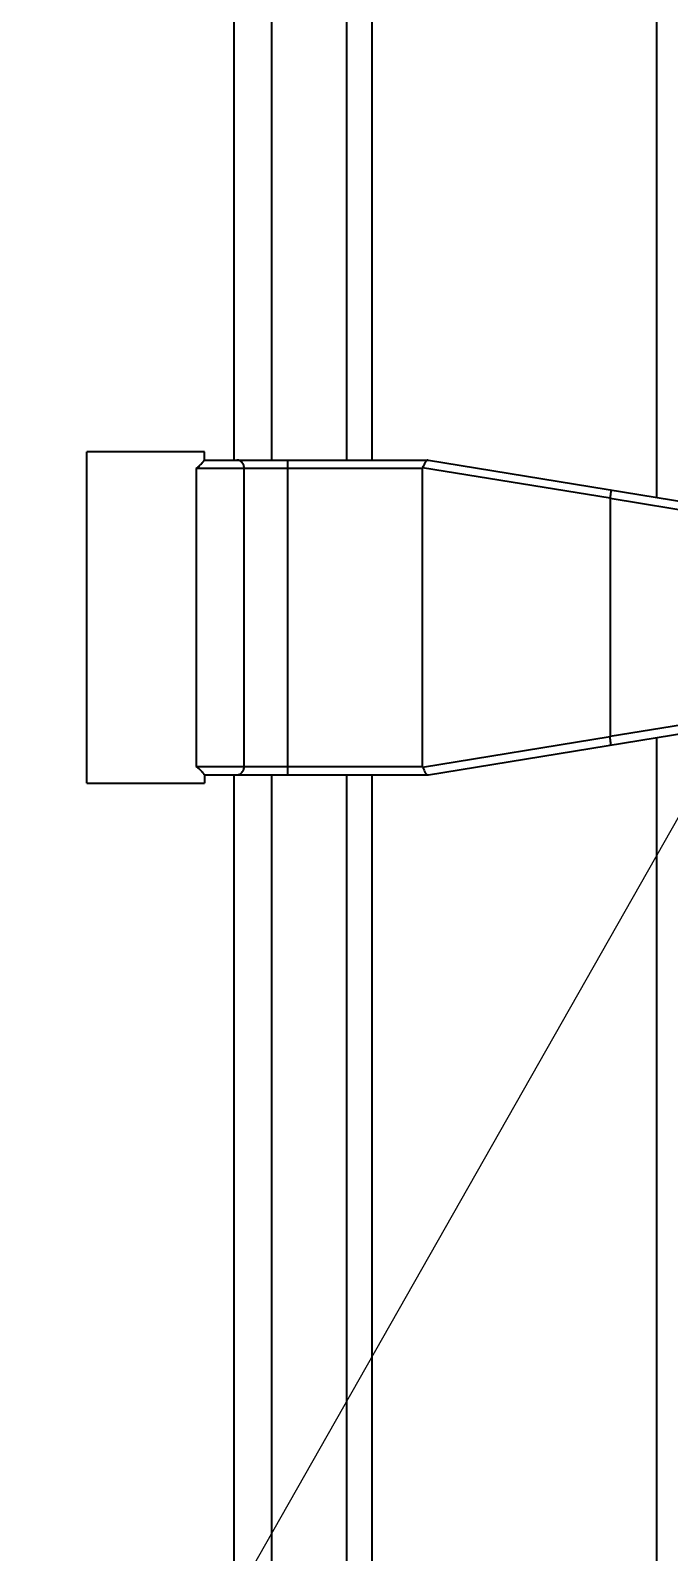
# Model space of a CAD drawing. Header units: millimetres. Extents: x 32496 to 166256, y 3504 to 23939.
# Drawn here: x 146229.7 to 146382.2, y 12921.9 to 13284.8 of the extents above; entities that cross this region are included whole.
import ezdxf

# ---------------------------------------------------------------- set-up
doc = ezdxf.new("R2010")
doc.units = ezdxf.units.MM
doc.layers.get('0').update_dxf_attribs({"lineweight": 35})
doc.layers.add('THICK', color=7, linetype='Continuous', lineweight=0)
doc.styles.add('TH_GBDIM', font='仿宋_GB2312.ttf', dxfattribs={"width": 0.8})
doc.dimstyles.new('TH_GBDIM', dxfattribs={"dimscale": 42, "dimtxt": 3, "dimasz": 3, "dimexe": 1.2, "dimexo": 0, "dimgap": 1, "dimtad": 1, "dimdec": 1, "dimdsep": 46, "dimtxsty": 'TH_GBDIM', "dimcen": 2.5, "dimdle": 252, "dimclrd": 4, "dimclre": 4, "dimclrt": 3, "dimadec": 0, "dimazin": 2, "dimtfac": 0.714286, "dimtdec": 1, "dimtmove": 0, "dimatfit": 3, "dimfxl": 1, "dimtolj": 1, "dimarcsym": 0})

# ---------------------------------------------------------------- blocks, each defined once
blk = doc.blocks.new('SHE  HE')
at = {"layer": 'THICK'}
blk.add_hatch(color=1, dxfattribs=at).paths.add_polyline_path([(924326.82, -434528.69), (924326.82, -434499.97), (924429.2, -434499.97, -0.142316), (924455.33, -434438.73), (924464.95, -434448.35, 0.135116), (924442.83, -434499.97), (924534.24, -434499.97), (924534.24, -434409.38, 0.134166), (924482.74, -434430.79), (924473.11, -434421.16, -0.141472), (924534.24, -434395.76), (924534.24, -434292.55), (924562.97, -434292.55), (924562.97, -434395.99, -0.140268), (924623.25, -434422.01), (924613.63, -434431.62, 0.132806), (924562.97, -434409.64), (924562.97, -434499.97), (924652.48, -434499.97, 0.131859), (924631.2, -434449.42), (924640.83, -434439.79, -0.139427), (924666.11, -434499.97), (924770.39, -434499.97), (924770.39, -434528.69), (924666.11, -434528.69, -0.139427), (924640.83, -434588.88), (924631.2, -434579.25, 0.131859), (924652.48, -434528.69), (924562.97, -434528.69), (924562.97, -434619.02, 0.132806), (924613.63, -434597.04), (924623.25, -434606.66, -0.140268), (924562.97, -434632.67), (924562.97, -434736.12), (924534.24, -434736.12), (924534.24, -434632.9, -0.141472), (924473.11, -434607.51), (924482.74, -434597.88, 0.134166), (924534.24, -434619.28), (924534.24, -434528.69), (924442.83, -434528.69, 0.135116), (924464.95, -434580.31), (924455.33, -434589.93, -0.142316), (924429.2, -434528.69)])
at = {"layer": 'THICK', "color": 1}
for p, q in [((924482.74, -434430.79), (924473.11, -434421.16)), ((924613.63, -434431.62), (924623.25, -434422.01)), ((924464.95, -434448.35), (924455.33, -434438.73)), ((924631.2, -434449.42), (924640.83, -434439.79)), ((924455.33, -434589.93), (924464.95, -434580.31)), ((924640.83, -434588.88), (924631.2, -434579.25)), ((924473.11, -434607.51), (924482.74, -434597.88)), ((924623.25, -434606.66), (924613.63, -434597.04))]:
    blk.add_line(p, q, dxfattribs=at)
for points in [[(924534.24, -434395.76), (924534.24, -434292.55), (924562.97, -434292.55), (924562.97, -434395.99)], [(924534.24, -434499.97), (924534.24, -434409.38)], [(924562.97, -434409.64), (924562.97, -434499.97)], [(924429.2, -434528.69), (924326.82, -434528.69), (924326.82, -434499.97), (924429.2, -434499.97)], [(924442.83, -434499.97), (924534.24, -434499.97)], [(924562.97, -434499.97), (924652.48, -434499.97)], [(924666.11, -434499.97), (924770.39, -434499.97), (924770.39, -434528.69), (924666.11, -434528.69)], [(924534.24, -434528.69), (924442.83, -434528.69)], [(924534.24, -434619.28), (924534.24, -434528.69)], [(924652.48, -434528.69), (924562.97, -434528.69)], [(924562.97, -434528.69), (924562.97, -434619.02)], [(924562.97, -434632.67), (924562.97, -434736.12), (924534.24, -434736.12), (924534.24, -434632.9)]]:
    blk.add_lwpolyline(points, dxfattribs=at)
for radius, start, end in [(119.33, 96.453, 128.6622), (119.33, 50.6886, 82.6272), (105.8, 97.2821, 127.8481), (105.8, 51.4186, 81.6785), (119.33, 140.6886, 173.0873), (119.33, 6.9127, 38.6622), (105.8, 141.4186, 172.1985), (105.8, 7.8015, 37.8481), (119.33, 186.9127, 219.3114), (105.8, 187.8015, 218.5814), (105.8, 322.1519, 352.1985), (119.33, 321.3378, 353.0873), (105.8, 232.1519, 262.7179), (105.8, 278.3215, 308.5814), (119.33, 231.3378, 263.547), (119.33, 277.3728, 309.3114)]:
    blk.add_arc((924547.65, -434514.33), radius, start, end, dxfattribs=at)
blk = doc.blocks.new('8-1250')
at = {"linetype": 'Continuous'}
for p, q in [((-2217.13, -33733.17), (-2217.13, -33090.41)), ((-2318.13, -33099.29), (-2318.13, -33724.29)), ((-2309.13, -33099.29), (-2309.13, -33724.29)), ((-2291.13, -33724.29), (-2291.13, -33099.29)), ((-2285.13, -33099.29), (-2285.13, -33724.29)), ((-2353.13, -33801.29), (-2353.13, -33722.29)), ((-2325.13, -33722.29), (-2353.13, -33722.29)), ((-2325.13, -33724.29), (-2325.13, -33722.29)), ((-2327.1, -33726.29), (-2327.1, -33797.29)), ((-2273.13, -33726.29), (-2327.1, -33726.29)), ((-2325.13, -33724.29), (-2271.63, -33724.29)), ((-2315.62, -33797.29), (-2315.62, -33726.29)), ((-2305.3, -33724.29), (-2305.3, -33799.29)), ((-2273.13, -33726.29), (-2273.13, -33797.29)), ((-2273.05, -33726.01), (-2228.32, -33733.29)), ((-2271.63, -33724.29), (-2204.13, -33735.29)), ((-2228.33, -33733.37), (-2228.33, -33790.21)), ((-2228.33, -33733.37), (-2206.13, -33736.99)), ((-2206.13, -33786.59), (-2228.33, -33790.21)), ((-2228.32, -33790.28), (-2273.05, -33797.57)), ((-2271.63, -33799.29), (-2204.13, -33788.29)), ((-2217.13, -34433.17), (-2217.13, -33790.41)), ((-2327.1, -33797.29), (-2273.13, -33797.29)), ((-2353.13, -33801.29), (-2325.13, -33801.29)), ((-2325.13, -33799.29), (-2325.13, -33801.29)), ((-2325.13, -33799.29), (-2271.63, -33799.29)), ((-2318.13, -33799.29), (-2318.13, -34424.29)), ((-2309.13, -33799.29), (-2309.13, -34424.29)), ((-2291.13, -34424.29), (-2291.13, -33799.29)), ((-2285.13, -33799.29), (-2285.13, -34424.29))]:
    blk.add_line(p, q, dxfattribs=at)
for centre, major_axis, ratio, start_param, end_param in [((-2264.98, -33726.29), (8.15, 0), 0.245536, 2.999882, 3.141593), ((-2220.18, -33734.7), (8.14, -1.41), 0.241938, -3.138028, -3.099665), ((-2220.18, -33788.88), (8.14, 1.41), 0.241938, 3.099665, 3.138028), ((-2264.98, -33797.29), (8.15, 0), 0.245536, -3.141593, -2.999882)]:
    blk.add_ellipse(centre, major_axis=major_axis, ratio=ratio, start_param=start_param, end_param=end_param, dxfattribs=at)
for points, knots in [([(-2327.1, -33726.29), (-2326.95, -33726.18), (-2326.66, -33725.96), (-2326.27, -33725.62), (-2325.94, -33725.3), (-2325.66, -33725.01), (-2325.47, -33724.78), (-2325.34, -33724.61), (-2325.27, -33724.51), (-2325.21, -33724.43), (-2325.17, -33724.37), (-2325.15, -33724.33), (-2325.14, -33724.31), (-2325.13, -33724.3), (-2325.13, -33724.29), (-2325.13, -33724.29)], [0, 0, 0, 0, 0.198275, 0.380694, 0.545565, 0.690776, 0.813479, 0.865244, 0.909841, 0.946555, 0.974535, 0.984937, 0.992762, 0.997839, 1, 1, 1, 1]), ([(-2315.62, -33726.29), (-2315.62, -33726.03), (-2315.7, -33725.52), (-2316.07, -33724.86), (-2316.64, -33724.4), (-2317.11, -33724.29), (-2317.34, -33724.29)], [0, 0, 0, 0, 0.267215, 0.524636, 0.767656, 1, 1, 1, 1]), ([(-2271.77, -33724.29), (-2271.84, -33724.29), (-2271.98, -33724.3), (-2272.17, -33724.4), (-2272.32, -33724.56), (-2272.5, -33724.88), (-2272.72, -33725.38), (-2272.92, -33725.79), (-2273.05, -33726.01)], [0, 0, 0, 0, 0.095491, 0.181572, 0.27513, 0.386659, 0.667027, 1, 1, 1, 1]), ([(-2228.25, -33731.36), (-2228.23, -33731.36), (-2228.21, -33731.4), (-2228.19, -33731.45), (-2228.18, -33731.55), (-2228.17, -33731.71), (-2228.17, -33732.06), (-2228.22, -33732.6), (-2228.28, -33733.05), (-2228.32, -33733.29)], [0, 0, 0, 0, 0.029584, 0.055175, 0.088913, 0.180604, 0.302705, 0.62104, 1, 1, 1, 1]), ([(-2228.25, -33792.22), (-2228.23, -33792.22), (-2228.21, -33792.18), (-2228.19, -33792.12), (-2228.18, -33792.03), (-2228.17, -33791.86), (-2228.17, -33791.52), (-2228.22, -33790.98), (-2228.28, -33790.53), (-2228.32, -33790.28)], [0, 0, 0, 0, 0.029584, 0.055174, 0.088913, 0.180604, 0.302705, 0.62104, 1, 1, 1, 1]), ([(-2325.13, -33799.29), (-2325.13, -33799.29), (-2325.13, -33799.28), (-2325.14, -33799.27), (-2325.15, -33799.25), (-2325.17, -33799.21), (-2325.21, -33799.15), (-2325.27, -33799.07), (-2325.34, -33798.97), (-2325.47, -33798.8), (-2325.66, -33798.57), (-2325.94, -33798.28), (-2326.27, -33797.96), (-2326.66, -33797.62), (-2326.95, -33797.4), (-2327.1, -33797.29)], [0, 0, 0, 0, 0.002161, 0.007238, 0.015063, 0.025465, 0.053445, 0.090159, 0.134756, 0.186521, 0.309224, 0.454435, 0.619306, 0.801725, 1, 1, 1, 1]), ([(-2317.34, -33799.29), (-2317.11, -33799.29), (-2316.64, -33799.18), (-2316.07, -33798.72), (-2315.7, -33798.06), (-2315.62, -33797.55), (-2315.62, -33797.29)], [0, 0, 0, 0, 0.232344, 0.475364, 0.732785, 1, 1, 1, 1]), ([(-2273.05, -33797.57), (-2272.92, -33797.79), (-2272.72, -33798.2), (-2272.5, -33798.7), (-2272.32, -33799.01), (-2272.17, -33799.18), (-2271.98, -33799.28), (-2271.84, -33799.29), (-2271.77, -33799.29)], [0, 0, 0, 0, 0.332942, 0.613322, 0.724857, 0.81841, 0.904497, 1, 1, 1, 1])]:
    blk.add_open_spline(points, degree=3, knots=knots, dxfattribs=at)

msp = doc.modelspace()

# ---------------------------------------------------------------- block references
at = {"color": 6}
msp.add_blockref('8-1250', (148596.331, 46906.597), dxfattribs=at)
at = {"layer": 'THICK', "xscale": 0.7000000000698492, "yscale": 0.6999999999534339, "zscale": 0.7}
msp.add_blockref('SHE  HE', (-500679.82, 317485.395), dxfattribs=at)

# ---------------------------------------------------------------- leaders
at = {"layer": 'THICK', "lineweight": -3}
msp.add_leader([(146450.599, 13213.889), (145599.61, 11716.687), (143661.118, 11716.687)], dimstyle='TH_GBDIM', override={"dimscale": 30, "dimarcsym": 2}, dxfattribs=at)

doc.saveas('drawing.dxf')
